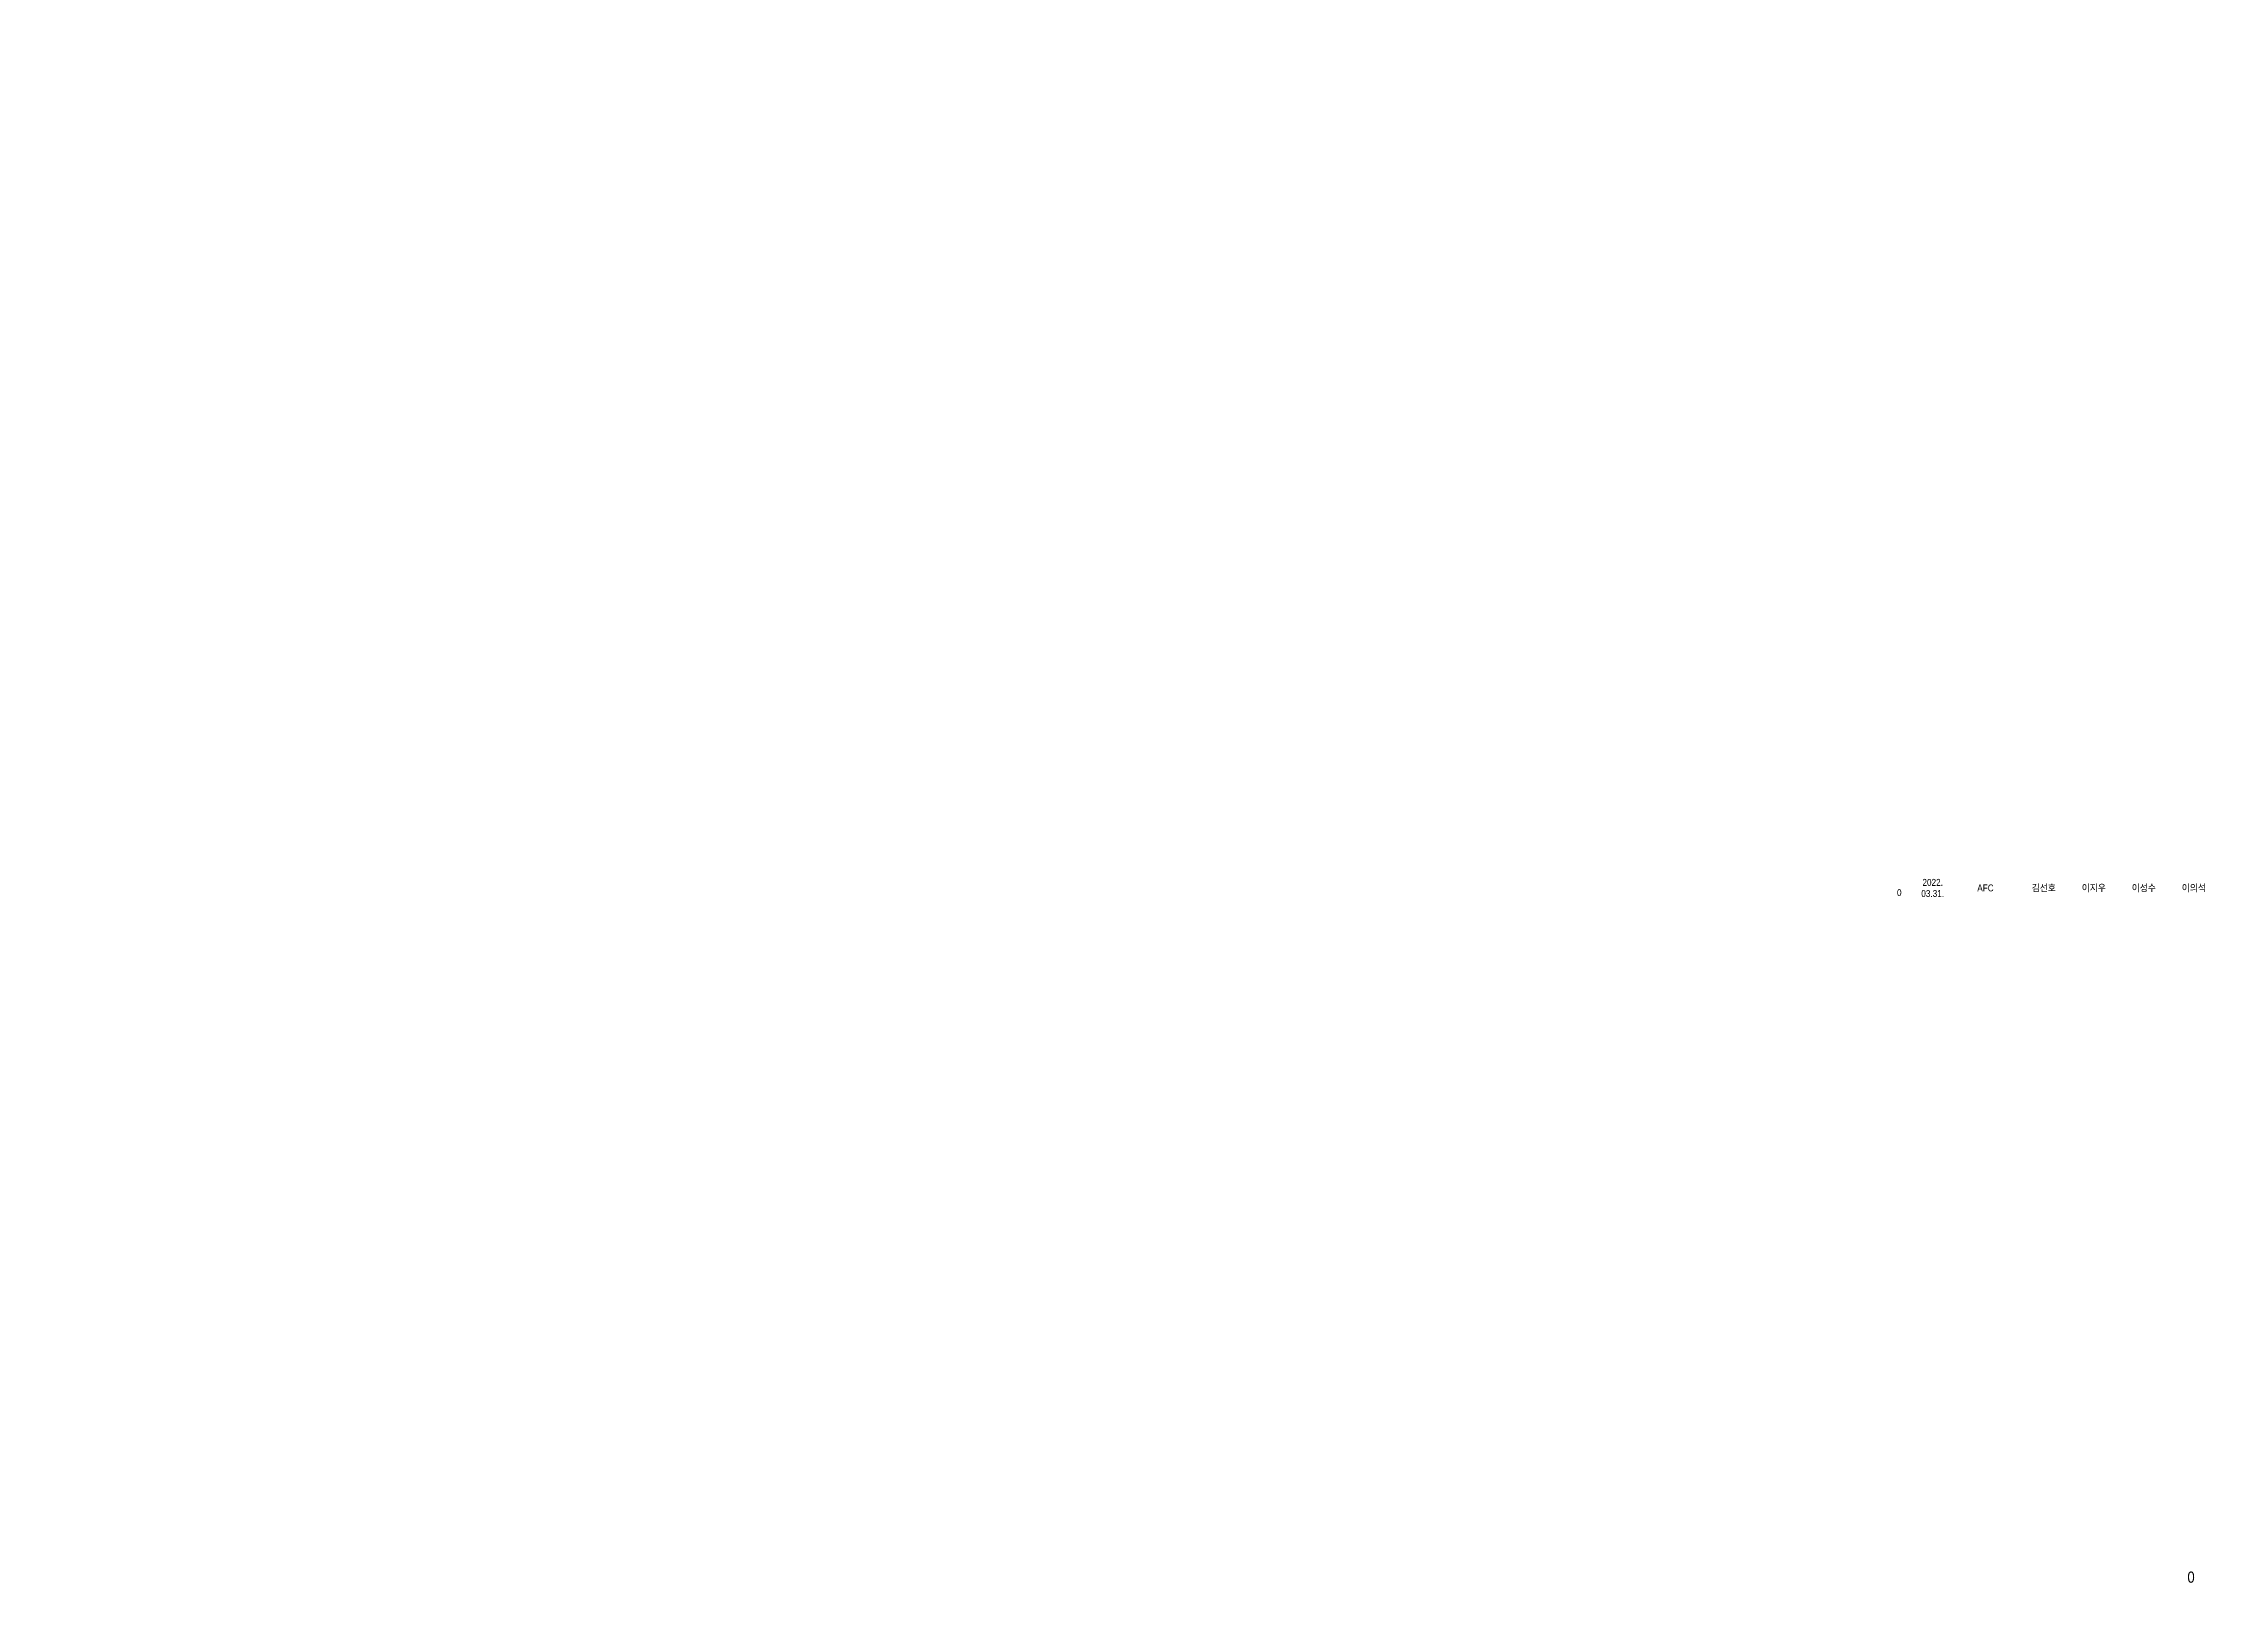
# Paper-space layout '배치1' of a CAD drawing. Header units: inches. Extents: x 38 to 823, y 18 to 576.
import ezdxf
from ezdxf.enums import TextEntityAlignment as Align

# ---------------------------------------------------------------- set-up
doc = ezdxf.new("R2010")
doc.units = ezdxf.units.IN
doc.layers.add('Destination', color=3, linetype='Continuous')
doc.layers.get('0').off()
doc.styles.add('form-1$0$GHS', font='')
doc.styles.add('form-1$0$P3L_A_XREF_SHEET$0$A-XREF SHEET-3$0$FORM_A-PROJECT(PHASE-1)_건축$0$SAMOO', font='')
doc.styles.get('form-1$0$GHS').set_extended_font_data('Dotum')
doc.styles.get('form-1$0$P3L_A_XREF_SHEET$0$A-XREF SHEET-3$0$FORM_A-PROJECT(PHASE-1)_건축$0$SAMOO').set_extended_font_data('DotumChe')

# ---------------------------------------------------------------- blocks, each defined once
blk = doc.blocks.new('form-1$0$samoo logo')
at = {"true_color": 0x1428a0}
h = blk.add_hatch(color=164, dxfattribs=at)
h.dxf.hatch_style = 1
edge = h.paths.add_edge_path()
edge.add_spline(control_points=[(385.52, 91.82), (385.52, 89.39), (385.52, 87.02), (388.73, 87.02)], knot_values=[3, 3, 3, 3, 4, 4, 4, 4], degree=3, periodic=0)
edge.add_spline(control_points=[(388.73, 87.02), (391.94, 87.02), (391.94, 89.39), (391.94, 91.82)], knot_values=[0, 0, 0, 0, 1, 1, 1, 1], degree=3, periodic=0)
edge.add_spline(control_points=[(391.94, 91.82), (391.94, 94.28), (391.94, 96.63), (388.73, 96.63)], knot_values=[1, 1, 1, 1, 2, 2, 2, 2], degree=3, periodic=0)
edge.add_spline(control_points=[(388.73, 96.63), (385.52, 96.63), (385.52, 94.28), (385.52, 91.82)], knot_values=[2, 2, 2, 2, 3, 3, 3, 3], degree=3, periodic=0)
edge = h.paths.add_edge_path(flags=16)
edge.add_spline(control_points=[(388.73, 88.41), (387.64, 88.41), (387.5, 89.44), (387.5, 91.82)], knot_values=[0, 0, 0, 0, 1, 1, 1, 1], degree=3, periodic=0)
edge.add_spline(control_points=[(387.5, 91.82), (387.5, 94.21), (387.64, 95.24), (388.73, 95.24)], knot_values=[1, 1, 1, 1, 2, 2, 2, 2], degree=3, periodic=0)
edge.add_spline(control_points=[(388.73, 95.24), (389.83, 95.24), (389.97, 94.21), (389.97, 91.82)], knot_values=[2, 2, 2, 2, 3, 3, 3, 3], degree=3, periodic=0)
edge.add_spline(control_points=[(389.97, 91.82), (389.97, 89.44), (389.83, 88.41), (388.73, 88.41)], knot_values=[3, 3, 3, 3, 4, 4, 4, 4], degree=3, periodic=0)
edge = h.paths.add_edge_path()
edge.add_spline(control_points=[(393, 91.82), (393, 89.39), (393, 87.02), (396.21, 87.02)], knot_values=[3, 3, 3, 3, 4, 4, 4, 4], degree=3, periodic=0)
edge.add_spline(control_points=[(396.21, 87.02), (399.42, 87.02), (399.42, 89.39), (399.42, 91.82)], knot_values=[0, 0, 0, 0, 1, 1, 1, 1], degree=3, periodic=0)
edge.add_spline(control_points=[(399.42, 91.82), (399.42, 94.28), (399.42, 96.63), (396.21, 96.63)], knot_values=[1, 1, 1, 1, 2, 2, 2, 2], degree=3, periodic=0)
edge.add_spline(control_points=[(396.21, 96.63), (393, 96.63), (393, 94.28), (393, 91.82)], knot_values=[2, 2, 2, 2, 3, 3, 3, 3], degree=3, periodic=0)
edge = h.paths.add_edge_path(flags=16)
edge.add_spline(control_points=[(394.98, 91.82), (394.98, 94.21), (395.12, 95.24), (396.21, 95.24)], knot_values=[1, 1, 1, 1, 2, 2, 2, 2], degree=3, periodic=0)
edge.add_spline(control_points=[(396.21, 95.24), (397.31, 95.24), (397.45, 94.21), (397.45, 91.82)], knot_values=[2, 2, 2, 2, 3, 3, 3, 3], degree=3, periodic=0)
edge.add_spline(control_points=[(397.45, 91.82), (397.45, 89.44), (397.31, 88.41), (396.21, 88.41)], knot_values=[3, 3, 3, 3, 4, 4, 4, 4], degree=3, periodic=0)
edge.add_spline(control_points=[(396.21, 88.41), (395.12, 88.41), (394.98, 89.44), (394.98, 91.82)], knot_values=[0, 0, 0, 0, 1, 1, 1, 1], degree=3, periodic=0)
h.paths.add_polyline_path([(371.73, 96.47), (369.16, 96.47), (366.58, 87.17), (368.5, 87.17), (369.03, 89.23), (371.69, 89.23), (372.2, 87.17), (374.25, 87.17)])
h.paths.add_polyline_path([(369.42, 90.66), (370.31, 94.68), (370.33, 94.68), (371.27, 90.66)], flags=16)
h.paths.add_polyline_path([(376.97, 94.35), (377, 94.35), (378.7, 87.17), (380.56, 87.17), (382.35, 94.35), (382.37, 94.35), (382.37, 87.17), (384.27, 87.17), (384.27, 96.47), (381.24, 96.47), (379.69, 90.15), (379.67, 90.15), (378.21, 96.47), (375.08, 96.47), (375.08, 87.17), (376.97, 87.17)])
edge = h.paths.add_edge_path()
edge.add_line((362.01, 90.04), (360.06, 90.04))
edge.add_arc((364.81, 89.67), 4.76, 175.4796, 189.6937)
edge.add_arc((362.31, 89.22), 2.23, 189.1589, 220.4728)
edge.add_arc((362.19, 89.23), 2.14, 222.9262, 255.5388)
edge.add_arc((362.75, 91.3), 4.29, 255.0865, 270.8586)
edge.add_arc((362.91, 93.58), 6.57, 269.212, 279.7211)
edge.add_arc((363.57, 89.91), 2.83, 279.167, 304.0054)
edge.add_arc((363.98, 89.2), 2.02, 305.6011, 340.7089)
edge.add_arc((362.64, 89.64), 3.43, 341.1117, 361.0829)
edge.add_arc((363.57, 89.76), 2.5, 358.7145, 395.835)
edge.add_arc((362.5, 88.8), 3.93, 38.1556, 60.8724)
edge.add_line((364.42, 92.23), (363.11, 92.96))
edge.add_arc((364.61, 95.55), 2.99, 224.5025, 240.0782, ccw=False)
edge.add_arc((363.27, 94.25), 1.12, 180.2887, 224.7173, ccw=False)
edge.add_arc((363.15, 94.3), 1, 137.2985, 183.221, ccw=False)
edge.add_arc((363.1, 94.2), 1.04, 86.8718, 131.2736, ccw=False)
edge.add_arc((363.21, 94.48), 0.759, 22.2023, 94.3009, ccw=False)
edge.add_arc((362.39, 94.13), 1.65, 6.0141, 22.6528, ccw=False)
edge.add_arc((360.18, 93.86), 3.88, -0.4664, 6.5417, ccw=False)
edge.add_line((364.06, 93.83), (365.95, 93.83))
edge.add_arc((361.15, 94.17), 4.82, 356.0197, 362.6764)
edge.add_arc((362.62, 94.24), 3.34, 2.5963, 12.2217)
edge.add_arc((363.9, 94.56), 2.02, 11.0812, 43.9085)
edge.add_arc((364.02, 94.61), 1.9, 45.1594, 62.6131)
edge.add_line((364.89, 96.3), (364.63, 96.42))
edge.add_line((364.63, 96.42), (364.35, 96.5))
edge.add_arc((363.43, 92.91), 3.71, 75.5494, 84.2195)
edge.add_line((363.8, 96.6), (363.52, 96.62))
edge.add_line((363.52, 96.62), (363.24, 96.63))
edge.add_arc((363.23, 90.36), 6.27, 89.8764, 95.1072)
edge.add_arc((363.07, 92.05), 4.58, 95.0568, 102.2322)
edge.add_arc((362.64, 93.82), 2.75, 101.2143, 125.4679)
edge.add_arc((362.24, 94.45), 2.01, 126.7236, 160.1798)
edge.add_arc((363.38, 94.07), 3.21, 160.7283, 181.0643)
edge.add_arc((362.58, 93.98), 2.41, 179.1347, 217.6883)
edge.add_arc((364.07, 95.28), 4.39, 219.3256, 239.5317)
edge.add_arc((51.65, -430.28), 607.03, 59.12713, 59.26854, ccw=False)
edge.add_arc((361.43, 87.95), 3.27, 44.4373, 58.5437, ccw=False)
edge.add_arc((362.98, 89.44), 1.12, 1.0957, 45.3593, ccw=False)
edge.add_arc((362.95, 89.41), 1.15, -38.0252, 2.8082, ccw=False)
edge.add_arc((363.24, 89.23), 0.81, 289.5443, 318.6363, ccw=False)
edge.add_arc((363.13, 89.57), 1.17, 269.1928, 289.2013, ccw=False)
edge.add_arc((363.1, 90.23), 1.82, 261.525, 270.3151, ccw=False)
edge.add_arc((363, 89.55), 1.14, 247.5979, 261.6823, ccw=False)
edge.add_arc((362.86, 89.22), 0.773, 203.5055, 247.6646, ccw=False)
edge.add_arc((363.74, 89.57), 1.72, 183.1929, 202.5464, ccw=False)
edge.add_arc((368.91, 89.97), 6.9, 179.3532, 184.1124, ccw=False)
edge.add_line((362.01, 90.04), (360.06, 90.04))
edge.add_line((360.06, 90.04), (362.01, 90.04))
blk = doc.blocks.new('form-1')
for p, q in [((701, 277), (701, 267)), ((711, 267), (706, 277)), ((801, 32), (801, 20))]:
    blk.add_line(p, q)
at = {"const_width": 2}
blk.add_lwpolyline([(39, 19), (822, 19), (822, 575), (39, 575)], close=True, dxfattribs=at)
for points in [[(38, 576), (823, 576), (823, 18), (38, 18)], [(40, 574), (821, 574), (821, 20), (40, 20)]]:
    blk.add_lwpolyline(points, close=True)
at = {"xscale": 1.6, "yscale": 1.6, "zscale": 1.6}
blk.add_blockref('form-1$0$samoo logo', (153.53, 36.4), dxfattribs=at)
at = {"style": 'form-1$0$P3L_A_XREF_SHEET$0$A-XREF SHEET-3$0$FORM_A-PROJECT(PHASE-1)_건축$0$SAMOO'}
for s, p in [('NO.', (703.56, 128.96)), ('21029', (709.69, 128.96))]:
    blk.add_text(s, height=3, dxfattribs=at).set_placement(p)
at = {"layer": 'Destination', "style": 'form-1$0$GHS', "width": 0.9}
for s, p in [('2022.', (718, 274)), ('03.31.', (718, 270))]:
    blk.add_text(s, height=2.5, dxfattribs=at).set_placement(p, align=Align.MIDDLE)
for s, height, p in [('0', 2.5, (705.98, 270.34)), ('AFC', 2.5, (737, 272)), ('김선호', 2.5, (758, 272)), ('이지우', 2.5, (776, 272)), ('이성수', 2.5, (794, 272)), ('이의석', 2.5, (812, 272)), ('0', 4, (811, 23.85))]:
    blk.add_text(s, height=height, dxfattribs=at).set_placement(p, align=Align.MIDDLE_CENTER)

psp = doc.layouts.new('배치1')

# ---------------------------------------------------------------- block references
psp.add_blockref('form-1', (0, 0))

# ---------------------------------------------------------------- viewports
at = {"layer": '0'}
psp.add_viewport(center=(397.99, 294.61), size=(576.03, 379.1428), view_center_point=(210600.27, 182084.29), view_height=56868.5707, dxfattribs=at)

doc.saveas('drawing.dxf')
